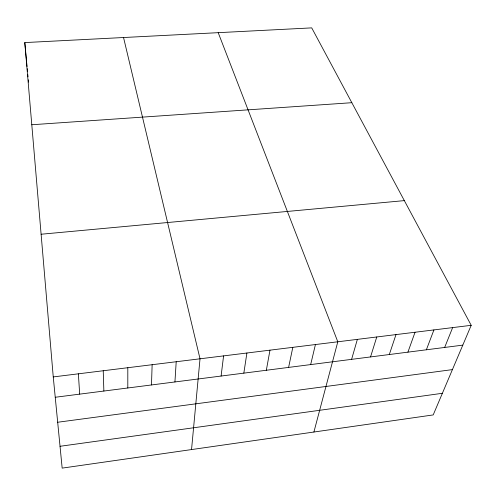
<?xml version="1.0" encoding="UTF-8"?>
<svg xmlns="http://www.w3.org/2000/svg" width="496" height="496" viewBox="0 0 496 496"><rect width="100%" height="100%" fill="white"/><g stroke="black" fill="none" stroke-linecap="round" stroke-linejoin="round"><path stroke-width="0.74" d="M127.807 387.984L127.813 367.716M151.491 384.952L152.136 364.715M174.933 381.951L176.204 361.739M191.543 449.568L200.018 358.8L123.541 37.522M221.098 376.049L223.584 355.892M243.834 373.141L246.903 353.009M266.333 370.258L269.979 350.164M288.61 367.412L292.82 347.343M310.663 364.591L315.425 344.553M313.9 432.028L337.801 341.787L218.203 32.668M351.602 359.352L357.368 339.369M370.537 356.928L376.762 336.976M389.31 354.528L395.988 334.602M407.917 352.148L415.04 332.246M426.368 349.785L433.926 329.914M444.664 347.448L452.643 327.602M471.2 325.314L433.206 414.923L62.167 468.119L53.252 376.923L24.8 42.582L311.717 27.881L471.2 325.314L53.252 376.923M60.035 446.288L442.376 393.291M57.685 422.251L452.42 369.607M55.242 397.265L462.799 345.129M41.112 234.236L404.339 200.62M31.794 124.75L351.838 102.697M24.8 42.582L26.567 61.386M26.703 62.868L27.044 66.52M27.255 68.708L27.528 71.622M27.801 74.543L28.012 76.818M28.297 79.85L28.514 82.119M78.374 373.823L79.682 394.134M103.23 370.754L103.869 391.04"/></g></svg>
